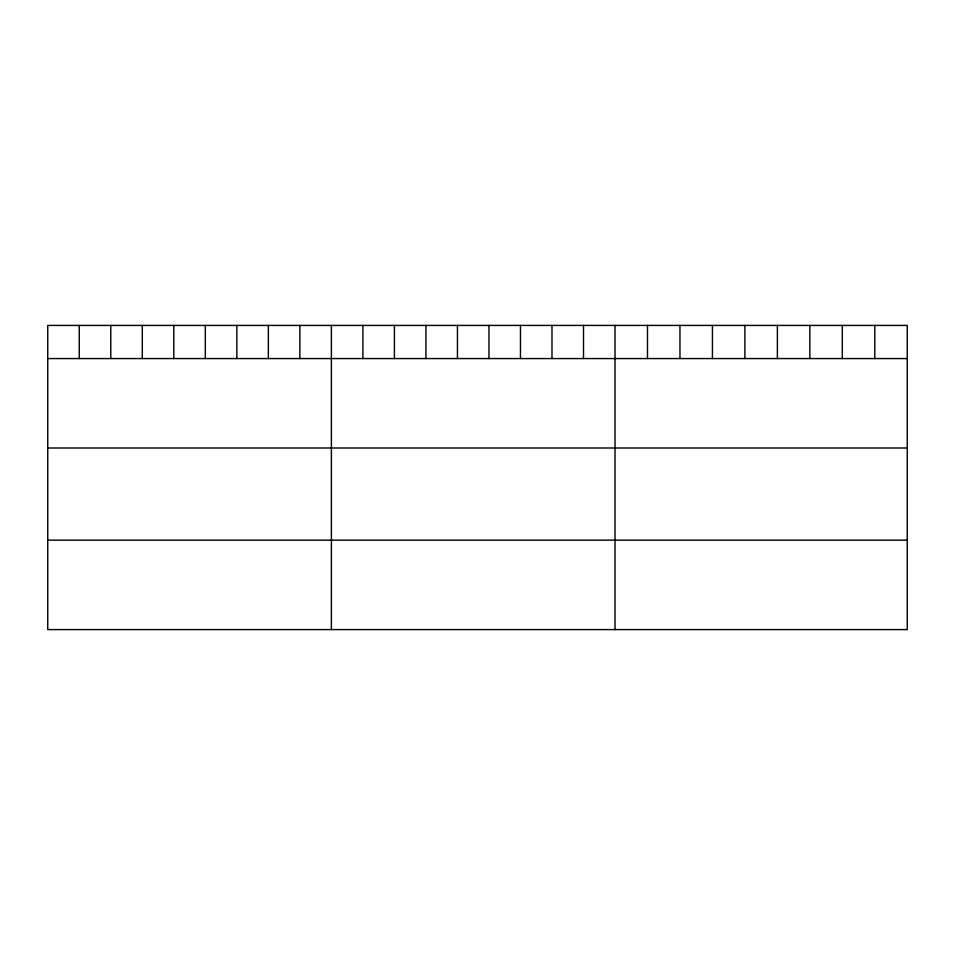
<?xml version="1.0" encoding="UTF-8"?>
<svg xmlns="http://www.w3.org/2000/svg" width="955" height="955" viewBox="0 0 955 955"><rect width="100%" height="100%" fill="white"/><g stroke="black" fill="none" stroke-linecap="round" stroke-linejoin="round"><path stroke-width="1.43" d="M907.25 358.567L907.25 629.584L47.75 629.584L47.75 325.416L907.25 325.416L907.25 358.567L47.75 358.567M47.75 448.002L907.25 448.002M47.75 540.148L907.25 540.148M874.78 325.416L874.78 358.567M842.31 325.416L842.31 358.567M809.84 325.416L809.84 358.567M777.37 325.416L777.37 358.567M744.9 325.416L744.9 358.567M712.43 325.416L712.43 358.567M679.96 325.416L679.96 358.567M647.49 325.416L647.49 358.567M615.02 325.416L615.02 629.584M583.505 325.416L583.505 358.567M551.99 325.416L551.99 358.567M520.475 325.416L520.475 358.567M488.96 325.416L488.96 358.567M457.445 325.416L457.445 358.567M425.93 325.416L425.93 358.567M394.415 325.416L394.415 358.567M362.9 325.416L362.9 358.567M331.385 325.416L331.385 629.584M299.87 325.416L299.87 358.567M268.355 325.416L268.355 358.567M236.84 325.416L236.84 358.567M205.325 325.416L205.325 358.567M173.81 325.416L173.81 358.567M142.295 325.416L142.295 358.567M110.78 325.416L110.78 358.567M79.265 325.416L79.265 358.567"/></g></svg>
